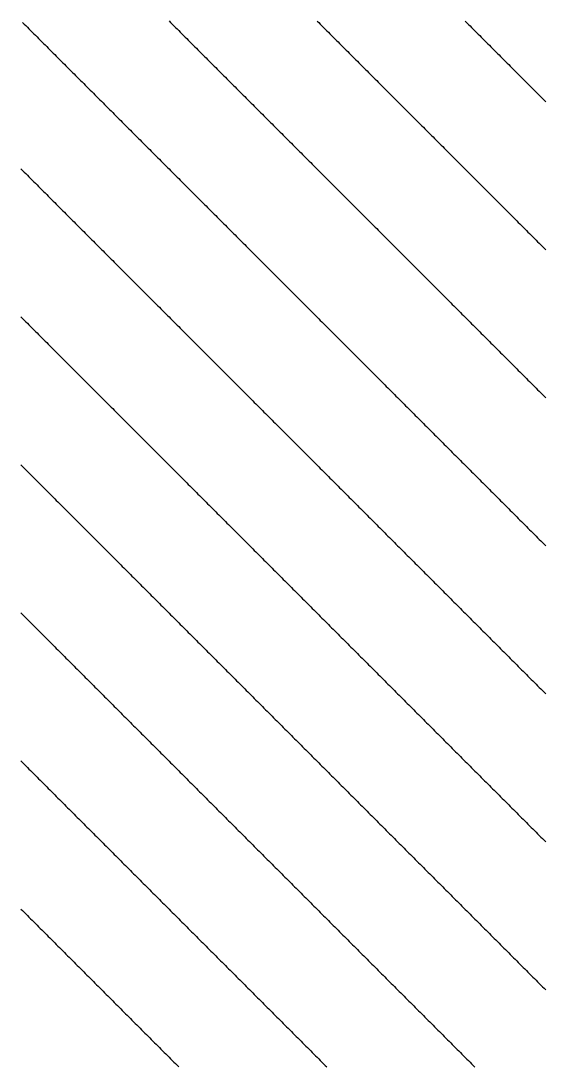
# Model space of a CAD drawing. Header units: millimetres. Extents: x 8 to 88, y 8 to 88.
# Drawn here: x 8 to 48, y 8 to 88 of the extents above; entities that cross this region are included whole.
import ezdxf

# ---------------------------------------------------------------- set-up
doc = ezdxf.new("R2010")
doc.units = ezdxf.units.MM
doc.layers.add('STUDY_GUIDES', color=7, linetype='Continuous')

msp = doc.modelspace()

# ---------------------------------------------------------------- linework, layer by layer
at = {"layer": 'STUDY_GUIDES'}
for points in [[(19.3231, 87.9906), (19.4462, 87.8676), (19.5692, 87.7445), (19.6923, 87.6214), (19.8154, 87.4983), (19.9385, 87.3752), (20.0615, 87.2522), (20.1846, 87.1291), (20.3077, 87.006), (20.4308, 86.8829), (20.5538, 86.7599), (20.6769, 86.6368), (20.8, 86.5137), (20.9231, 86.3906), (21.0462, 86.2676), (21.1692, 86.1445), (21.2923, 86.0214), (21.4154, 85.8983), (21.5385, 85.7752), (21.6615, 85.6522), (21.7846, 85.5291), (21.9077, 85.406), (22.0308, 85.2829), (22.1538, 85.1599), (22.2769, 85.0368), (22.4, 84.9137), (22.5231, 84.7906), (22.6462, 84.6676), (22.7692, 84.5445), (22.8923, 84.4214), (23.0154, 84.2983), (23.1385, 84.1752), (23.2615, 84.0522), (23.3846, 83.9291), (23.5077, 83.806), (23.6308, 83.6829), (23.7538, 83.5599), (23.8769, 83.4368), (24, 83.3137), (24.1231, 83.1906), (24.2462, 83.0676), (24.3692, 82.9445), (24.4923, 82.8214), (24.6154, 82.6983), (24.7385, 82.5752), (24.8615, 82.4522), (24.9846, 82.3291), (25.1077, 82.206), (25.2308, 82.0829), (25.3538, 81.9599), (25.4769, 81.8368), (25.6, 81.7137), (25.7231, 81.5906), (25.8462, 81.4676), (25.9692, 81.3445), (26.0923, 81.2214), (26.2154, 81.0983), (26.3385, 80.9752), (26.4615, 80.8522), (26.5846, 80.7291), (26.7077, 80.606), (26.8308, 80.4829), (26.9538, 80.3599), (27.0769, 80.2368), (27.2, 80.1137), (27.3231, 79.9906), (27.4462, 79.8676), (27.5692, 79.7445), (27.6923, 79.6214), (27.8154, 79.4983), (27.9385, 79.3752), (28.0615, 79.2522), (28.1846, 79.1291), (28.3077, 79.006), (28.4308, 78.8829), (28.5538, 78.7599), (28.6769, 78.6368), (28.8, 78.5137), (28.9231, 78.3906), (29.0462, 78.2676), (29.1692, 78.1445), (29.2923, 78.0214), (29.4154, 77.8983), (29.5385, 77.7752), (29.6615, 77.6522), (29.7846, 77.5291), (29.9077, 77.406), (30.0308, 77.2829), (30.1538, 77.1599), (30.2769, 77.0368), (30.4, 76.9137), (30.5231, 76.7906), (30.6462, 76.6676), (30.7692, 76.5445), (30.8923, 76.4214), (31.0154, 76.2983), (31.1385, 76.1752), (31.2615, 76.0522), (31.3846, 75.9291), (31.5077, 75.806), (31.6308, 75.6829), (31.7538, 75.5599), (31.8769, 75.4368), (32, 75.3137), (32.1231, 75.1906), (32.2462, 75.0676), (32.3692, 74.9445), (32.4923, 74.8214), (32.6154, 74.6983), (32.7385, 74.5752), (32.8615, 74.4522), (32.9846, 74.3291), (33.1077, 74.206), (33.2308, 74.0829), (33.3538, 73.9599), (33.4769, 73.8368), (33.6, 73.7137), (33.7231, 73.5906), (33.8462, 73.4676), (33.9692, 73.3445), (34.0923, 73.2214), (34.2154, 73.0983), (34.3385, 72.9752), (34.4615, 72.8522), (34.5846, 72.7291), (34.7077, 72.606), (34.8308, 72.4829), (34.9538, 72.3599), (35.0769, 72.2368), (35.2, 72.1137), (35.3231, 71.9906), (35.4462, 71.8676), (35.5692, 71.7445), (35.6923, 71.6214), (35.8154, 71.4983), (35.9385, 71.3752), (36.0615, 71.2522), (36.1846, 71.1291), (36.3077, 71.006), (36.4308, 70.8829), (36.5538, 70.7599), (36.6769, 70.6368), (36.8, 70.5137), (36.9231, 70.3906), (37.0462, 70.2676), (37.1692, 70.1445), (37.2923, 70.0214), (37.4154, 69.8983), (37.5385, 69.7752), (37.6615, 69.6522), (37.7846, 69.5291), (37.9077, 69.406), (38.0308, 69.2829), (38.1538, 69.1599), (38.2769, 69.0368), (38.4, 68.9137), (38.5231, 68.7906), (38.6462, 68.6676), (38.7692, 68.5445), (38.8923, 68.4214), (39.0154, 68.2983), (39.1385, 68.1752), (39.2615, 68.0522), (39.3846, 67.9291), (39.5077, 67.806), (39.6308, 67.6829), (39.7538, 67.5599), (39.8769, 67.4368), (40, 67.3137), (40.1231, 67.1906), (40.2462, 67.0676), (40.3692, 66.9445), (40.4923, 66.8214), (40.6154, 66.6983), (40.7385, 66.5752), (40.8615, 66.4522), (40.9846, 66.3291), (41.1077, 66.206), (41.2308, 66.0829), (41.3538, 65.9599), (41.4769, 65.8368), (41.6, 65.7137), (41.7231, 65.5906), (41.8462, 65.4676), (41.9692, 65.3445), (42.0923, 65.2214), (42.2154, 65.0983), (42.3385, 64.9752), (42.4615, 64.8522), (42.5846, 64.7291), (42.7077, 64.606), (42.8308, 64.4829), (42.9538, 64.3599), (43.0769, 64.2368), (43.2, 64.1137), (43.3231, 63.9906), (43.4462, 63.8676), (43.5692, 63.7445), (43.6923, 63.6214), (43.8154, 63.4983), (43.9385, 63.3752), (44.0615, 63.2522), (44.1846, 63.1291), (44.3077, 63.006), (44.4308, 62.8829), (44.5538, 62.7599), (44.6769, 62.6368), (44.8, 62.5137), (44.9231, 62.3906), (45.0462, 62.2676), (45.1692, 62.1445), (45.2923, 62.0214), (45.4154, 61.8983), (45.5385, 61.7752), (45.6615, 61.6522), (45.7846, 61.5291), (45.9077, 61.406), (46.0308, 61.2829), (46.1538, 61.1599), (46.2769, 61.0368), (46.4, 60.9137), (46.5231, 60.7906), (46.6462, 60.6676), (46.7692, 60.5445), (46.8923, 60.4214), (47.0154, 60.2983), (47.1385, 60.1752), (47.2615, 60.0522), (47.3846, 59.9291), (47.5077, 59.806), (47.6308, 59.6829), (47.7538, 59.5599), (47.8769, 59.4368), (48, 59.3137), (48.1231, 59.1906)], [(30.6462, 87.9813), (30.7692, 87.8582), (30.8923, 87.7351), (31.0154, 87.612), (31.1385, 87.489), (31.2615, 87.3659), (31.3846, 87.2428), (31.5077, 87.1197), (31.6308, 86.9966), (31.7538, 86.8736), (31.8769, 86.7505), (32, 86.6274), (32.1231, 86.5043), (32.2462, 86.3813), (32.3692, 86.2582), (32.4923, 86.1351), (32.6154, 86.012), (32.7385, 85.889), (32.8615, 85.7659), (32.9846, 85.6428), (33.1077, 85.5197), (33.2308, 85.3966), (33.3538, 85.2736), (33.4769, 85.1505), (33.6, 85.0274), (33.7231, 84.9043), (33.8462, 84.7813), (33.9692, 84.6582), (34.0923, 84.5351), (34.2154, 84.412), (34.3385, 84.289), (34.4615, 84.1659), (34.5846, 84.0428), (34.7077, 83.9197), (34.8308, 83.7966), (34.9538, 83.6736), (35.0769, 83.5505), (35.2, 83.4274), (35.3231, 83.3043), (35.4462, 83.1813), (35.5692, 83.0582), (35.6923, 82.9351), (35.8154, 82.812), (35.9385, 82.689), (36.0615, 82.5659), (36.1846, 82.4428), (36.3077, 82.3197), (36.4308, 82.1966), (36.5538, 82.0736), (36.6769, 81.9505), (36.8, 81.8274), (36.9231, 81.7043), (37.0462, 81.5813), (37.1692, 81.4582), (37.2923, 81.3351), (37.4154, 81.212), (37.5385, 81.089), (37.6615, 80.9659), (37.7846, 80.8428), (37.9077, 80.7197), (38.0308, 80.5966), (38.1538, 80.4736), (38.2769, 80.3505), (38.4, 80.2274), (38.5231, 80.1043), (38.6462, 79.9813), (38.7692, 79.8582), (38.8923, 79.7351), (39.0154, 79.612), (39.1385, 79.489), (39.2615, 79.3659), (39.3846, 79.2428), (39.5077, 79.1197), (39.6308, 78.9966), (39.7538, 78.8736), (39.8769, 78.7505), (40, 78.6274), (40.1231, 78.5043), (40.2462, 78.3813), (40.3692, 78.2582), (40.4923, 78.1351), (40.6154, 78.012), (40.7385, 77.889), (40.8615, 77.7659), (40.9846, 77.6428), (41.1077, 77.5197), (41.2308, 77.3966), (41.3538, 77.2736), (41.4769, 77.1505), (41.6, 77.0274), (41.7231, 76.9043), (41.8462, 76.7813), (41.9692, 76.6582), (42.0923, 76.5351), (42.2154, 76.412), (42.3385, 76.289), (42.4615, 76.1659), (42.5846, 76.0428), (42.7077, 75.9197), (42.8308, 75.7966), (42.9538, 75.6736), (43.0769, 75.5505), (43.2, 75.4274), (43.3231, 75.3043), (43.4462, 75.1813), (43.5692, 75.0582), (43.6923, 74.9351), (43.8154, 74.812), (43.9385, 74.689), (44.0615, 74.5659), (44.1846, 74.4428), (44.3077, 74.3197), (44.4308, 74.1966), (44.5538, 74.0736), (44.6769, 73.9505), (44.8, 73.8274), (44.9231, 73.7043), (45.0462, 73.5813), (45.1692, 73.4582), (45.2923, 73.3351), (45.4154, 73.212), (45.5385, 73.089), (45.6615, 72.9659), (45.7846, 72.8428), (45.9077, 72.7197), (46.0308, 72.5966), (46.1538, 72.4736), (46.2769, 72.3505), (46.4, 72.2274), (46.5231, 72.1043), (46.6462, 71.9813), (46.7692, 71.8582), (46.8923, 71.7351), (47.0154, 71.612), (47.1385, 71.489), (47.2615, 71.3659), (47.3846, 71.2428), (47.5077, 71.1197), (47.6308, 70.9966), (47.7538, 70.8736), (47.8769, 70.7505), (48, 70.6274), (48.1231, 70.5043)], [(41.9692, 87.9719), (42.0923, 87.8488), (42.2154, 87.7257), (42.3385, 87.6027), (42.4615, 87.4796), (42.5846, 87.3565), (42.7077, 87.2334), (42.8308, 87.1104), (42.9538, 86.9873), (43.0769, 86.8642), (43.2, 86.7411), (43.3231, 86.618), (43.4462, 86.495), (43.5692, 86.3719), (43.6923, 86.2488), (43.8154, 86.1257), (43.9385, 86.0027), (44.0615, 85.8796), (44.1846, 85.7565), (44.3077, 85.6334), (44.4308, 85.5104), (44.5538, 85.3873), (44.6769, 85.2642), (44.8, 85.1411), (44.9231, 85.018), (45.0462, 84.895), (45.1692, 84.7719), (45.2923, 84.6488), (45.4154, 84.5257), (45.5385, 84.4027), (45.6615, 84.2796), (45.7846, 84.1565), (45.9077, 84.0334), (46.0308, 83.9104), (46.1538, 83.7873), (46.2769, 83.6642), (46.4, 83.5411), (46.5231, 83.418), (46.6462, 83.295), (46.7692, 83.1719), (46.8923, 83.0488), (47.0154, 82.9257), (47.1385, 82.8027), (47.2615, 82.6796), (47.3846, 82.5565), (47.5077, 82.4334), (47.6308, 82.3104), (47.7538, 82.1873), (47.8769, 82.0642), (48, 81.9411), (48.1231, 81.818)], [(8.1231, 87.8769), (8.2462, 87.7538), (8.3692, 87.6308), (8.4923, 87.5077), (8.6154, 87.3846), (8.7385, 87.2615), (8.8615, 87.1385), (8.9846, 87.0154), (9.1077, 86.8923), (9.2308, 86.7692), (9.3538, 86.6462), (9.4769, 86.5231), (9.6, 86.4), (9.7231, 86.2769), (9.8462, 86.1538), (9.9692, 86.0308), (10.0923, 85.9077), (10.2154, 85.7846), (10.3385, 85.6615), (10.4615, 85.5385), (10.5846, 85.4154), (10.7077, 85.2923), (10.8308, 85.1692), (10.9538, 85.0462), (11.0769, 84.9231), (11.2, 84.8), (11.3231, 84.6769), (11.4462, 84.5538), (11.5692, 84.4308), (11.6923, 84.3077), (11.8154, 84.1846), (11.9385, 84.0615), (12.0615, 83.9385), (12.1846, 83.8154), (12.3077, 83.6923), (12.4308, 83.5692), (12.5538, 83.4462), (12.6769, 83.3231), (12.8, 83.2), (12.9231, 83.0769), (13.0462, 82.9538), (13.1692, 82.8308), (13.2923, 82.7077), (13.4154, 82.5846), (13.5385, 82.4615), (13.6615, 82.3385), (13.7846, 82.2154), (13.9077, 82.0923), (14.0308, 81.9692), (14.1538, 81.8462), (14.2769, 81.7231), (14.4, 81.6), (14.5231, 81.4769), (14.6462, 81.3538), (14.7692, 81.2308), (14.8923, 81.1077), (15.0154, 80.9846), (15.1385, 80.8615), (15.2615, 80.7385), (15.3846, 80.6154), (15.5077, 80.4923), (15.6308, 80.3692), (15.7538, 80.2462), (15.8769, 80.1231), (16, 80), (16.1231, 79.8769), (16.2462, 79.7538), (16.3692, 79.6308), (16.4923, 79.5077), (16.6154, 79.3846), (16.7385, 79.2615), (16.8615, 79.1385), (16.9846, 79.0154), (17.1077, 78.8923), (17.2308, 78.7692), (17.3538, 78.6462), (17.4769, 78.5231), (17.6, 78.4), (17.7231, 78.2769), (17.8462, 78.1538), (17.9692, 78.0308), (18.0923, 77.9077), (18.2154, 77.7846), (18.3385, 77.6615), (18.4615, 77.5385), (18.5846, 77.4154), (18.7077, 77.2923), (18.8308, 77.1692), (18.9538, 77.0462), (19.0769, 76.9231), (19.2, 76.8), (19.3231, 76.6769), (19.4462, 76.5538), (19.5692, 76.4308), (19.6923, 76.3077), (19.8154, 76.1846), (19.9385, 76.0615), (20.0615, 75.9385), (20.1846, 75.8154), (20.3077, 75.6923), (20.4308, 75.5692), (20.5538, 75.4462), (20.6769, 75.3231), (20.8, 75.2), (20.9231, 75.0769), (21.0462, 74.9538), (21.1692, 74.8308), (21.2923, 74.7077), (21.4154, 74.5846), (21.5385, 74.4615), (21.6615, 74.3385), (21.7846, 74.2154), (21.9077, 74.0923), (22.0308, 73.9692), (22.1538, 73.8462), (22.2769, 73.7231), (22.4, 73.6), (22.5231, 73.4769), (22.6462, 73.3538), (22.7692, 73.2308), (22.8923, 73.1077), (23.0154, 72.9846), (23.1385, 72.8615), (23.2615, 72.7385), (23.3846, 72.6154), (23.5077, 72.4923), (23.6308, 72.3692), (23.7538, 72.2462), (23.8769, 72.1231), (24, 72), (24.1231, 71.8769), (24.2462, 71.7538), (24.3692, 71.6308), (24.4923, 71.5077), (24.6154, 71.3846), (24.7385, 71.2615), (24.8615, 71.1385), (24.9846, 71.0154), (25.1077, 70.8923), (25.2308, 70.7692), (25.3538, 70.6462), (25.4769, 70.5231), (25.6, 70.4), (25.7231, 70.2769), (25.8462, 70.1538), (25.9692, 70.0308), (26.0923, 69.9077), (26.2154, 69.7846), (26.3385, 69.6615), (26.4615, 69.5385), (26.5846, 69.4154), (26.7077, 69.2923), (26.8308, 69.1692), (26.9538, 69.0462), (27.0769, 68.9231), (27.2, 68.8), (27.3231, 68.6769), (27.4462, 68.5538), (27.5692, 68.4308), (27.6923, 68.3077), (27.8154, 68.1846), (27.9385, 68.0615), (28.0615, 67.9385), (28.1846, 67.8154), (28.3077, 67.6923), (28.4308, 67.5692), (28.5538, 67.4462), (28.6769, 67.3231), (28.8, 67.2), (28.9231, 67.0769), (29.0462, 66.9538), (29.1692, 66.8308), (29.2923, 66.7077), (29.4154, 66.5846), (29.5385, 66.4615), (29.6615, 66.3385), (29.7846, 66.2154), (29.9077, 66.0923), (30.0308, 65.9692), (30.1538, 65.8462), (30.2769, 65.7231), (30.4, 65.6), (30.5231, 65.4769), (30.6462, 65.3538), (30.7692, 65.2308), (30.8923, 65.1077), (31.0154, 64.9846), (31.1385, 64.8615), (31.2615, 64.7385), (31.3846, 64.6154), (31.5077, 64.4923), (31.6308, 64.3692), (31.7538, 64.2462), (31.8769, 64.1231), (32, 64), (32.1231, 63.8769), (32.2462, 63.7538), (32.3692, 63.6308), (32.4923, 63.5077), (32.6154, 63.3846), (32.7385, 63.2615), (32.8615, 63.1385), (32.9846, 63.0154), (33.1077, 62.8923), (33.2308, 62.7692), (33.3538, 62.6462), (33.4769, 62.5231), (33.6, 62.4), (33.7231, 62.2769), (33.8462, 62.1538), (33.9692, 62.0308), (34.0923, 61.9077), (34.2154, 61.7846), (34.3385, 61.6615), (34.4615, 61.5385), (34.5846, 61.4154), (34.7077, 61.2923), (34.8308, 61.1692), (34.9538, 61.0462), (35.0769, 60.9231), (35.2, 60.8), (35.3231, 60.6769), (35.4462, 60.5538), (35.5692, 60.4308), (35.6923, 60.3077), (35.8154, 60.1846), (35.9385, 60.0615), (36.0615, 59.9385), (36.1846, 59.8154), (36.3077, 59.6923), (36.4308, 59.5692), (36.5538, 59.4462), (36.6769, 59.3231), (36.8, 59.2), (36.9231, 59.0769), (37.0462, 58.9538), (37.1692, 58.8308), (37.2923, 58.7077), (37.4154, 58.5846), (37.5385, 58.4615), (37.6615, 58.3385), (37.7846, 58.2154), (37.9077, 58.0923), (38.0308, 57.9692), (38.1538, 57.8462), (38.2769, 57.7231), (38.4, 57.6), (38.5231, 57.4769), (38.6462, 57.3538), (38.7692, 57.2308), (38.8923, 57.1077), (39.0154, 56.9846), (39.1385, 56.8615), (39.2615, 56.7385), (39.3846, 56.6154), (39.5077, 56.4923), (39.6308, 56.3692), (39.7538, 56.2462), (39.8769, 56.1231), (40, 56), (40.1231, 55.8769), (40.2462, 55.7538), (40.3692, 55.6308), (40.4923, 55.5077), (40.6154, 55.3846), (40.7385, 55.2615), (40.8615, 55.1385), (40.9846, 55.0154), (41.1077, 54.8923), (41.2308, 54.7692), (41.3538, 54.6462), (41.4769, 54.5231), (41.6, 54.4), (41.7231, 54.2769), (41.8462, 54.1538), (41.9692, 54.0308), (42.0923, 53.9077), (42.2154, 53.7846), (42.3385, 53.6615), (42.4615, 53.5385), (42.5846, 53.4154), (42.7077, 53.2923), (42.8308, 53.1692), (42.9538, 53.0462), (43.0769, 52.9231), (43.2, 52.8), (43.3231, 52.6769), (43.4462, 52.5538), (43.5692, 52.4308), (43.6923, 52.3077), (43.8154, 52.1846), (43.9385, 52.0615), (44.0615, 51.9385), (44.1846, 51.8154), (44.3077, 51.6923), (44.4308, 51.5692), (44.5538, 51.4462), (44.6769, 51.3231), (44.8, 51.2), (44.9231, 51.0769), (45.0462, 50.9538), (45.1692, 50.8308), (45.2923, 50.7077), (45.4154, 50.5846), (45.5385, 50.4615), (45.6615, 50.3385), (45.7846, 50.2154), (45.9077, 50.0923), (46.0308, 49.9692), (46.1538, 49.8462), (46.2769, 49.7231), (46.4, 49.6), (46.5231, 49.4769), (46.6462, 49.3538), (46.7692, 49.2308), (46.8923, 49.1077), (47.0154, 48.9846), (47.1385, 48.8615), (47.2615, 48.7385), (47.3846, 48.6154), (47.5077, 48.4923), (47.6308, 48.3692), (47.7538, 48.2462), (47.8769, 48.1231), (48, 48), (48.1231, 47.8769)], [(8, 76.6863), (8.1231, 76.5632), (8.2462, 76.4401), (8.3692, 76.3171), (8.4923, 76.194), (8.6154, 76.0709), (8.7385, 75.9478), (8.8615, 75.8248), (8.9846, 75.7017), (9.1077, 75.5786), (9.2308, 75.4555), (9.3538, 75.3324), (9.4769, 75.2094), (9.6, 75.0863), (9.7231, 74.9632), (9.8462, 74.8401), (9.9692, 74.7171), (10.0923, 74.594), (10.2154, 74.4709), (10.3385, 74.3478), (10.4615, 74.2248), (10.5846, 74.1017), (10.7077, 73.9786), (10.8308, 73.8555), (10.9538, 73.7324), (11.0769, 73.6094), (11.2, 73.4863), (11.3231, 73.3632), (11.4462, 73.2401), (11.5692, 73.1171), (11.6923, 72.994), (11.8154, 72.8709), (11.9385, 72.7478), (12.0615, 72.6248), (12.1846, 72.5017), (12.3077, 72.3786), (12.4308, 72.2555), (12.5538, 72.1324), (12.6769, 72.0094), (12.8, 71.8863), (12.9231, 71.7632), (13.0462, 71.6401), (13.1692, 71.5171), (13.2923, 71.394), (13.4154, 71.2709), (13.5385, 71.1478), (13.6615, 71.0248), (13.7846, 70.9017), (13.9077, 70.7786), (14.0308, 70.6555), (14.1538, 70.5324), (14.2769, 70.4094), (14.4, 70.2863), (14.5231, 70.1632), (14.6462, 70.0401), (14.7692, 69.9171), (14.8923, 69.794), (15.0154, 69.6709), (15.1385, 69.5478), (15.2615, 69.4248), (15.3846, 69.3017), (15.5077, 69.1786), (15.6308, 69.0555), (15.7538, 68.9324), (15.8769, 68.8094), (16, 68.6863), (16.1231, 68.5632), (16.2462, 68.4401), (16.3692, 68.3171), (16.4923, 68.194), (16.6154, 68.0709), (16.7385, 67.9478), (16.8615, 67.8248), (16.9846, 67.7017), (17.1077, 67.5786), (17.2308, 67.4555), (17.3538, 67.3324), (17.4769, 67.2094), (17.6, 67.0863), (17.7231, 66.9632), (17.8462, 66.8401), (17.9692, 66.7171), (18.0923, 66.594), (18.2154, 66.4709), (18.3385, 66.3478), (18.4615, 66.2248), (18.5846, 66.1017), (18.7077, 65.9786), (18.8308, 65.8555), (18.9538, 65.7324), (19.0769, 65.6094), (19.2, 65.4863), (19.3231, 65.3632), (19.4462, 65.2401), (19.5692, 65.1171), (19.6923, 64.994), (19.8154, 64.8709), (19.9385, 64.7478), (20.0615, 64.6248), (20.1846, 64.5017), (20.3077, 64.3786), (20.4308, 64.2555), (20.5538, 64.1324), (20.6769, 64.0094), (20.8, 63.8863), (20.9231, 63.7632), (21.0462, 63.6401), (21.1692, 63.5171), (21.2923, 63.394), (21.4154, 63.2709), (21.5385, 63.1478), (21.6615, 63.0248), (21.7846, 62.9017), (21.9077, 62.7786), (22.0308, 62.6555), (22.1538, 62.5324), (22.2769, 62.4094), (22.4, 62.2863), (22.5231, 62.1632), (22.6462, 62.0401), (22.7692, 61.9171), (22.8923, 61.794), (23.0154, 61.6709), (23.1385, 61.5478), (23.2615, 61.4248), (23.3846, 61.3017), (23.5077, 61.1786), (23.6308, 61.0555), (23.7538, 60.9324), (23.8769, 60.8094), (24, 60.6863), (24.1231, 60.5632), (24.2462, 60.4401), (24.3692, 60.3171), (24.4923, 60.194), (24.6154, 60.0709), (24.7385, 59.9478), (24.8615, 59.8248), (24.9846, 59.7017), (25.1077, 59.5786), (25.2308, 59.4555), (25.3538, 59.3324), (25.4769, 59.2094), (25.6, 59.0863), (25.7231, 58.9632), (25.8462, 58.8401), (25.9692, 58.7171), (26.0923, 58.594), (26.2154, 58.4709), (26.3385, 58.3478), (26.4615, 58.2248), (26.5846, 58.1017), (26.7077, 57.9786), (26.8308, 57.8555), (26.9538, 57.7324), (27.0769, 57.6094), (27.2, 57.4863), (27.3231, 57.3632), (27.4462, 57.2401), (27.5692, 57.1171), (27.6923, 56.994), (27.8154, 56.8709), (27.9385, 56.7478), (28.0615, 56.6248), (28.1846, 56.5017), (28.3077, 56.3786), (28.4308, 56.2555), (28.5538, 56.1324), (28.6769, 56.0094), (28.8, 55.8863), (28.9231, 55.7632), (29.0462, 55.6401), (29.1692, 55.5171), (29.2923, 55.394), (29.4154, 55.2709), (29.5385, 55.1478), (29.6615, 55.0248), (29.7846, 54.9017), (29.9077, 54.7786), (30.0308, 54.6555), (30.1538, 54.5324), (30.2769, 54.4094), (30.4, 54.2863), (30.5231, 54.1632), (30.6462, 54.0401), (30.7692, 53.9171), (30.8923, 53.794), (31.0154, 53.6709), (31.1385, 53.5478), (31.2615, 53.4248), (31.3846, 53.3017), (31.5077, 53.1786), (31.6308, 53.0555), (31.7538, 52.9324), (31.8769, 52.8094), (32, 52.6863), (32.1231, 52.5632), (32.2462, 52.4401), (32.3692, 52.3171), (32.4923, 52.194), (32.6154, 52.0709), (32.7385, 51.9478), (32.8615, 51.8248), (32.9846, 51.7017), (33.1077, 51.5786), (33.2308, 51.4555), (33.3538, 51.3324), (33.4769, 51.2094), (33.6, 51.0863), (33.7231, 50.9632), (33.8462, 50.8401), (33.9692, 50.7171), (34.0923, 50.594), (34.2154, 50.4709), (34.3385, 50.3478), (34.4615, 50.2248), (34.5846, 50.1017), (34.7077, 49.9786), (34.8308, 49.8555), (34.9538, 49.7324), (35.0769, 49.6094), (35.2, 49.4863), (35.3231, 49.3632), (35.4462, 49.2401), (35.5692, 49.1171), (35.6923, 48.994), (35.8154, 48.8709), (35.9385, 48.7478), (36.0615, 48.6248), (36.1846, 48.5017), (36.3077, 48.3786), (36.4308, 48.2555), (36.5538, 48.1324), (36.6769, 48.0094), (36.8, 47.8863), (36.9231, 47.7632), (37.0462, 47.6401), (37.1692, 47.5171), (37.2923, 47.394), (37.4154, 47.2709), (37.5385, 47.1478), (37.6615, 47.0248), (37.7846, 46.9017), (37.9077, 46.7786), (38.0308, 46.6555), (38.1538, 46.5324), (38.2769, 46.4094), (38.4, 46.2863), (38.5231, 46.1632), (38.6462, 46.0401), (38.7692, 45.9171), (38.8923, 45.794), (39.0154, 45.6709), (39.1385, 45.5478), (39.2615, 45.4248), (39.3846, 45.3017), (39.5077, 45.1786), (39.6308, 45.0555), (39.7538, 44.9324), (39.8769, 44.8094), (40, 44.6863), (40.1231, 44.5632), (40.2462, 44.4401), (40.3692, 44.3171), (40.4923, 44.194), (40.6154, 44.0709), (40.7385, 43.9478), (40.8615, 43.8248), (40.9846, 43.7017), (41.1077, 43.5786), (41.2308, 43.4555), (41.3538, 43.3324), (41.4769, 43.2094), (41.6, 43.0863), (41.7231, 42.9632), (41.8462, 42.8401), (41.9692, 42.7171), (42.0923, 42.594), (42.2154, 42.4709), (42.3385, 42.3478), (42.4615, 42.2248), (42.5846, 42.1017), (42.7077, 41.9786), (42.8308, 41.8555), (42.9538, 41.7324), (43.0769, 41.6094), (43.2, 41.4863), (43.3231, 41.3632), (43.4462, 41.2401), (43.5692, 41.1171), (43.6923, 40.994), (43.8154, 40.8709), (43.9385, 40.7478), (44.0615, 40.6248), (44.1846, 40.5017), (44.3077, 40.3786), (44.4308, 40.2555), (44.5538, 40.1324), (44.6769, 40.0094), (44.8, 39.8863), (44.9231, 39.7632), (45.0462, 39.6401), (45.1692, 39.5171), (45.2923, 39.394), (45.4154, 39.2709), (45.5385, 39.1478), (45.6615, 39.0248), (45.7846, 38.9017), (45.9077, 38.7786), (46.0308, 38.6555), (46.1538, 38.5324), (46.2769, 38.4094), (46.4, 38.2863), (46.5231, 38.1632), (46.6462, 38.0401), (46.7692, 37.9171), (46.8923, 37.794), (47.0154, 37.6709), (47.1385, 37.5478), (47.2615, 37.4248), (47.3846, 37.3017), (47.5077, 37.1786), (47.6308, 37.0555), (47.7538, 36.9324), (47.8769, 36.8094), (48, 36.6863), (48.1231, 36.5632)], [(8, 65.3726), (8.1231, 65.2495), (8.2462, 65.1264), (8.3692, 65.0034), (8.4923, 64.8803), (8.6154, 64.7572), (8.7385, 64.6341), (8.8615, 64.511), (8.9846, 64.388), (9.1077, 64.2649), (9.2308, 64.1418), (9.3538, 64.0187), (9.4769, 63.8957), (9.6, 63.7726), (9.7231, 63.6495), (9.8462, 63.5264), (9.9692, 63.4034), (10.0923, 63.2803), (10.2154, 63.1572), (10.3385, 63.0341), (10.4615, 62.911), (10.5846, 62.788), (10.7077, 62.6649), (10.8308, 62.5418), (10.9538, 62.4187), (11.0769, 62.2957), (11.2, 62.1726), (11.3231, 62.0495), (11.4462, 61.9264), (11.5692, 61.8034), (11.6923, 61.6803), (11.8154, 61.5572), (11.9385, 61.4341), (12.0615, 61.311), (12.1846, 61.188), (12.3077, 61.0649), (12.4308, 60.9418), (12.5538, 60.8187), (12.6769, 60.6957), (12.8, 60.5726), (12.9231, 60.4495), (13.0462, 60.3264), (13.1692, 60.2034), (13.2923, 60.0803), (13.4154, 59.9572), (13.5385, 59.8341), (13.6615, 59.711), (13.7846, 59.588), (13.9077, 59.4649), (14.0308, 59.3418), (14.1538, 59.2187), (14.2769, 59.0957), (14.4, 58.9726), (14.5231, 58.8495), (14.6462, 58.7264), (14.7692, 58.6034), (14.8923, 58.4803), (15.0154, 58.3572), (15.1385, 58.2341), (15.2615, 58.111), (15.3846, 57.988), (15.5077, 57.8649), (15.6308, 57.7418), (15.7538, 57.6187), (15.8769, 57.4957), (16, 57.3726), (16.1231, 57.2495), (16.2462, 57.1264), (16.3692, 57.0034), (16.4923, 56.8803), (16.6154, 56.7572), (16.7385, 56.6341), (16.8615, 56.511), (16.9846, 56.388), (17.1077, 56.2649), (17.2308, 56.1418), (17.3538, 56.0187), (17.4769, 55.8957), (17.6, 55.7726), (17.7231, 55.6495), (17.8462, 55.5264), (17.9692, 55.4034), (18.0923, 55.2803), (18.2154, 55.1572), (18.3385, 55.0341), (18.4615, 54.911), (18.5846, 54.788), (18.7077, 54.6649), (18.8308, 54.5418), (18.9538, 54.4187), (19.0769, 54.2957), (19.2, 54.1726), (19.3231, 54.0495), (19.4462, 53.9264), (19.5692, 53.8034), (19.6923, 53.6803), (19.8154, 53.5572), (19.9385, 53.4341), (20.0615, 53.311), (20.1846, 53.188), (20.3077, 53.0649), (20.4308, 52.9418), (20.5538, 52.8187), (20.6769, 52.6957), (20.8, 52.5726), (20.9231, 52.4495), (21.0462, 52.3264), (21.1692, 52.2034), (21.2923, 52.0803), (21.4154, 51.9572), (21.5385, 51.8341), (21.6615, 51.711), (21.7846, 51.588), (21.9077, 51.4649), (22.0308, 51.3418), (22.1538, 51.2187), (22.2769, 51.0957), (22.4, 50.9726), (22.5231, 50.8495), (22.6462, 50.7264), (22.7692, 50.6034), (22.8923, 50.4803), (23.0154, 50.3572), (23.1385, 50.2341), (23.2615, 50.111), (23.3846, 49.988), (23.5077, 49.8649), (23.6308, 49.7418), (23.7538, 49.6187), (23.8769, 49.4957), (24, 49.3726), (24.1231, 49.2495), (24.2462, 49.1264), (24.3692, 49.0034), (24.4923, 48.8803), (24.6154, 48.7572), (24.7385, 48.6341), (24.8615, 48.511), (24.9846, 48.388), (25.1077, 48.2649), (25.2308, 48.1418), (25.3538, 48.0187), (25.4769, 47.8957), (25.6, 47.7726), (25.7231, 47.6495), (25.8462, 47.5264), (25.9692, 47.4034), (26.0923, 47.2803), (26.2154, 47.1572), (26.3385, 47.0341), (26.4615, 46.911), (26.5846, 46.788), (26.7077, 46.6649), (26.8308, 46.5418), (26.9538, 46.4187), (27.0769, 46.2957), (27.2, 46.1726), (27.3231, 46.0495), (27.4462, 45.9264), (27.5692, 45.8034), (27.6923, 45.6803), (27.8154, 45.5572), (27.9385, 45.4341), (28.0615, 45.311), (28.1846, 45.188), (28.3077, 45.0649), (28.4308, 44.9418), (28.5538, 44.8187), (28.6769, 44.6957), (28.8, 44.5726), (28.9231, 44.4495), (29.0462, 44.3264), (29.1692, 44.2034), (29.2923, 44.0803), (29.4154, 43.9572), (29.5385, 43.8341), (29.6615, 43.711), (29.7846, 43.588), (29.9077, 43.4649), (30.0308, 43.3418), (30.1538, 43.2187), (30.2769, 43.0957), (30.4, 42.9726), (30.5231, 42.8495), (30.6462, 42.7264), (30.7692, 42.6034), (30.8923, 42.4803), (31.0154, 42.3572), (31.1385, 42.2341), (31.2615, 42.111), (31.3846, 41.988), (31.5077, 41.8649), (31.6308, 41.7418), (31.7538, 41.6187), (31.8769, 41.4957), (32, 41.3726), (32.1231, 41.2495), (32.2462, 41.1264), (32.3692, 41.0034), (32.4923, 40.8803), (32.6154, 40.7572), (32.7385, 40.6341), (32.8615, 40.511), (32.9846, 40.388), (33.1077, 40.2649), (33.2308, 40.1418), (33.3538, 40.0187), (33.4769, 39.8957), (33.6, 39.7726), (33.7231, 39.6495), (33.8462, 39.5264), (33.9692, 39.4034), (34.0923, 39.2803), (34.2154, 39.1572), (34.3385, 39.0341), (34.4615, 38.911), (34.5846, 38.788), (34.7077, 38.6649), (34.8308, 38.5418), (34.9538, 38.4187), (35.0769, 38.2957), (35.2, 38.1726), (35.3231, 38.0495), (35.4462, 37.9264), (35.5692, 37.8034), (35.6923, 37.6803), (35.8154, 37.5572), (35.9385, 37.4341), (36.0615, 37.311), (36.1846, 37.188), (36.3077, 37.0649), (36.4308, 36.9418), (36.5538, 36.8187), (36.6769, 36.6957), (36.8, 36.5726), (36.9231, 36.4495), (37.0462, 36.3264), (37.1692, 36.2034), (37.2923, 36.0803), (37.4154, 35.9572), (37.5385, 35.8341), (37.6615, 35.711), (37.7846, 35.588), (37.9077, 35.4649), (38.0308, 35.3418), (38.1538, 35.2187), (38.2769, 35.0957), (38.4, 34.9726), (38.5231, 34.8495), (38.6462, 34.7264), (38.7692, 34.6034), (38.8923, 34.4803), (39.0154, 34.3572), (39.1385, 34.2341), (39.2615, 34.111), (39.3846, 33.988), (39.5077, 33.8649), (39.6308, 33.7418), (39.7538, 33.6187), (39.8769, 33.4957), (40, 33.3726), (40.1231, 33.2495), (40.2462, 33.1264), (40.3692, 33.0034), (40.4923, 32.8803), (40.6154, 32.7572), (40.7385, 32.6341), (40.8615, 32.511), (40.9846, 32.388), (41.1077, 32.2649), (41.2308, 32.1418), (41.3538, 32.0187), (41.4769, 31.8957), (41.6, 31.7726), (41.7231, 31.6495), (41.8462, 31.5264), (41.9692, 31.4034), (42.0923, 31.2803), (42.2154, 31.1572), (42.3385, 31.0341), (42.4615, 30.911), (42.5846, 30.788), (42.7077, 30.6649), (42.8308, 30.5418), (42.9538, 30.4187), (43.0769, 30.2957), (43.2, 30.1726), (43.3231, 30.0495), (43.4462, 29.9264), (43.5692, 29.8034), (43.6923, 29.6803), (43.8154, 29.5572), (43.9385, 29.4341), (44.0615, 29.311), (44.1846, 29.188), (44.3077, 29.0649), (44.4308, 28.9418), (44.5538, 28.8187), (44.6769, 28.6957), (44.8, 28.5726), (44.9231, 28.4495), (45.0462, 28.3264), (45.1692, 28.2034), (45.2923, 28.0803), (45.4154, 27.9572), (45.5385, 27.8341), (45.6615, 27.711), (45.7846, 27.588), (45.9077, 27.4649), (46.0308, 27.3418), (46.1538, 27.2187), (46.2769, 27.0957), (46.4, 26.9726), (46.5231, 26.8495), (46.6462, 26.7264), (46.7692, 26.6034), (46.8923, 26.4803), (47.0154, 26.3572), (47.1385, 26.2341), (47.2615, 26.111), (47.3846, 25.988), (47.5077, 25.8649), (47.6308, 25.7418), (47.7538, 25.6187), (47.8769, 25.4957), (48, 25.3726), (48.1231, 25.2495)], [(8, 54.0589), (8.1231, 53.9358), (8.2462, 53.8127), (8.3692, 53.6896), (8.4923, 53.5666), (8.6154, 53.4435), (8.7385, 53.3204), (8.8615, 53.1973), (8.9846, 53.0743), (9.1077, 52.9512), (9.2308, 52.8281), (9.3538, 52.705), (9.4769, 52.582), (9.6, 52.4589), (9.7231, 52.3358), (9.8462, 52.2127), (9.9692, 52.0896), (10.0923, 51.9666), (10.2154, 51.8435), (10.3385, 51.7204), (10.4615, 51.5973), (10.5846, 51.4743), (10.7077, 51.3512), (10.8308, 51.2281), (10.9538, 51.105), (11.0769, 50.982), (11.2, 50.8589), (11.3231, 50.7358), (11.4462, 50.6127), (11.5692, 50.4896), (11.6923, 50.3666), (11.8154, 50.2435), (11.9385, 50.1204), (12.0615, 49.9973), (12.1846, 49.8743), (12.3077, 49.7512), (12.4308, 49.6281), (12.5538, 49.505), (12.6769, 49.382), (12.8, 49.2589), (12.9231, 49.1358), (13.0462, 49.0127), (13.1692, 48.8896), (13.2923, 48.7666), (13.4154, 48.6435), (13.5385, 48.5204), (13.6615, 48.3973), (13.7846, 48.2743), (13.9077, 48.1512), (14.0308, 48.0281), (14.1538, 47.905), (14.2769, 47.782), (14.4, 47.6589), (14.5231, 47.5358), (14.6462, 47.4127), (14.7692, 47.2896), (14.8923, 47.1666), (15.0154, 47.0435), (15.1385, 46.9204), (15.2615, 46.7973), (15.3846, 46.6743), (15.5077, 46.5512), (15.6308, 46.4281), (15.7538, 46.305), (15.8769, 46.182), (16, 46.0589), (16.1231, 45.9358), (16.2462, 45.8127), (16.3692, 45.6896), (16.4923, 45.5666), (16.6154, 45.4435), (16.7385, 45.3204), (16.8615, 45.1973), (16.9846, 45.0743), (17.1077, 44.9512), (17.2308, 44.8281), (17.3538, 44.705), (17.4769, 44.582), (17.6, 44.4589), (17.7231, 44.3358), (17.8462, 44.2127), (17.9692, 44.0896), (18.0923, 43.9666), (18.2154, 43.8435), (18.3385, 43.7204), (18.4615, 43.5973), (18.5846, 43.4743), (18.7077, 43.3512), (18.8308, 43.2281), (18.9538, 43.105), (19.0769, 42.982), (19.2, 42.8589), (19.3231, 42.7358), (19.4462, 42.6127), (19.5692, 42.4896), (19.6923, 42.3666), (19.8154, 42.2435), (19.9385, 42.1204), (20.0615, 41.9973), (20.1846, 41.8743), (20.3077, 41.7512), (20.4308, 41.6281), (20.5538, 41.505), (20.6769, 41.382), (20.8, 41.2589), (20.9231, 41.1358), (21.0462, 41.0127), (21.1692, 40.8896), (21.2923, 40.7666), (21.4154, 40.6435), (21.5385, 40.5204), (21.6615, 40.3973), (21.7846, 40.2743), (21.9077, 40.1512), (22.0308, 40.0281), (22.1538, 39.905), (22.2769, 39.782), (22.4, 39.6589), (22.5231, 39.5358), (22.6462, 39.4127), (22.7692, 39.2896), (22.8923, 39.1666), (23.0154, 39.0435), (23.1385, 38.9204), (23.2615, 38.7973), (23.3846, 38.6743), (23.5077, 38.5512), (23.6308, 38.4281), (23.7538, 38.305), (23.8769, 38.182), (24, 38.0589), (24.1231, 37.9358), (24.2462, 37.8127), (24.3692, 37.6896), (24.4923, 37.5666), (24.6154, 37.4435), (24.7385, 37.3204), (24.8615, 37.1973), (24.9846, 37.0743), (25.1077, 36.9512), (25.2308, 36.8281), (25.3538, 36.705), (25.4769, 36.582), (25.6, 36.4589), (25.7231, 36.3358), (25.8462, 36.2127), (25.9692, 36.0896), (26.0923, 35.9666), (26.2154, 35.8435), (26.3385, 35.7204), (26.4615, 35.5973), (26.5846, 35.4743), (26.7077, 35.3512), (26.8308, 35.2281), (26.9538, 35.105), (27.0769, 34.982), (27.2, 34.8589), (27.3231, 34.7358), (27.4462, 34.6127), (27.5692, 34.4896), (27.6923, 34.3666), (27.8154, 34.2435), (27.9385, 34.1204), (28.0615, 33.9973), (28.1846, 33.8743), (28.3077, 33.7512), (28.4308, 33.6281), (28.5538, 33.505), (28.6769, 33.382), (28.8, 33.2589), (28.9231, 33.1358), (29.0462, 33.0127), (29.1692, 32.8896), (29.2923, 32.7666), (29.4154, 32.6435), (29.5385, 32.5204), (29.6615, 32.3973), (29.7846, 32.2743), (29.9077, 32.1512), (30.0308, 32.0281), (30.1538, 31.905), (30.2769, 31.782), (30.4, 31.6589), (30.5231, 31.5358), (30.6462, 31.4127), (30.7692, 31.2896), (30.8923, 31.1666), (31.0154, 31.0435), (31.1385, 30.9204), (31.2615, 30.7973), (31.3846, 30.6743), (31.5077, 30.5512), (31.6308, 30.4281), (31.7538, 30.305), (31.8769, 30.182), (32, 30.0589), (32.1231, 29.9358), (32.2462, 29.8127), (32.3692, 29.6896), (32.4923, 29.5666), (32.6154, 29.4435), (32.7385, 29.3204), (32.8615, 29.1973), (32.9846, 29.0743), (33.1077, 28.9512), (33.2308, 28.8281), (33.3538, 28.705), (33.4769, 28.582), (33.6, 28.4589), (33.7231, 28.3358), (33.8462, 28.2127), (33.9692, 28.0896), (34.0923, 27.9666), (34.2154, 27.8435), (34.3385, 27.7204), (34.4615, 27.5973), (34.5846, 27.4743), (34.7077, 27.3512), (34.8308, 27.2281), (34.9538, 27.105), (35.0769, 26.982), (35.2, 26.8589), (35.3231, 26.7358), (35.4462, 26.6127), (35.5692, 26.4896), (35.6923, 26.3666), (35.8154, 26.2435), (35.9385, 26.1204), (36.0615, 25.9973), (36.1846, 25.8743), (36.3077, 25.7512), (36.4308, 25.6281), (36.5538, 25.505), (36.6769, 25.382), (36.8, 25.2589), (36.9231, 25.1358), (37.0462, 25.0127), (37.1692, 24.8896), (37.2923, 24.7666), (37.4154, 24.6435), (37.5385, 24.5204), (37.6615, 24.3973), (37.7846, 24.2743), (37.9077, 24.1512), (38.0308, 24.0281), (38.1538, 23.905), (38.2769, 23.782), (38.4, 23.6589), (38.5231, 23.5358), (38.6462, 23.4127), (38.7692, 23.2896), (38.8923, 23.1666), (39.0154, 23.0435), (39.1385, 22.9204), (39.2615, 22.7973), (39.3846, 22.6743), (39.5077, 22.5512), (39.6308, 22.4281), (39.7538, 22.305), (39.8769, 22.182), (40, 22.0589), (40.1231, 21.9358), (40.2462, 21.8127), (40.3692, 21.6896), (40.4923, 21.5666), (40.6154, 21.4435), (40.7385, 21.3204), (40.8615, 21.1973), (40.9846, 21.0743), (41.1077, 20.9512), (41.2308, 20.8281), (41.3538, 20.705), (41.4769, 20.582), (41.6, 20.4589), (41.7231, 20.3358), (41.8462, 20.2127), (41.9692, 20.0896), (42.0923, 19.9666), (42.2154, 19.8435), (42.3385, 19.7204), (42.4615, 19.5973), (42.5846, 19.4743), (42.7077, 19.3512), (42.8308, 19.2281), (42.9538, 19.105), (43.0769, 18.982), (43.2, 18.8589), (43.3231, 18.7358), (43.4462, 18.6127), (43.5692, 18.4896), (43.6923, 18.3666), (43.8154, 18.2435), (43.9385, 18.1204), (44.0615, 17.9973), (44.1846, 17.8743), (44.3077, 17.7512), (44.4308, 17.6281), (44.5538, 17.505), (44.6769, 17.382), (44.8, 17.2589), (44.9231, 17.1358), (45.0462, 17.0127), (45.1692, 16.8896), (45.2923, 16.7666), (45.4154, 16.6435), (45.5385, 16.5204), (45.6615, 16.3973), (45.7846, 16.2743), (45.9077, 16.1512), (46.0308, 16.0281), (46.1538, 15.905), (46.2769, 15.782), (46.4, 15.6589), (46.5231, 15.5358), (46.6462, 15.4127), (46.7692, 15.2896), (46.8923, 15.1666), (47.0154, 15.0435), (47.1385, 14.9204), (47.2615, 14.7973), (47.3846, 14.6743), (47.5077, 14.5512), (47.6308, 14.4281), (47.7538, 14.305), (47.8769, 14.182), (48, 14.0589), (48.1231, 13.9358)], [(8, 42.7452), (8.1231, 42.6221), (8.2462, 42.499), (8.3692, 42.3759), (8.4923, 42.2529), (8.6154, 42.1298), (8.7385, 42.0067), (8.8615, 41.8836), (8.9846, 41.7606), (9.1077, 41.6375), (9.2308, 41.5144), (9.3538, 41.3913), (9.4769, 41.2682), (9.6, 41.1452), (9.7231, 41.0221), (9.8462, 40.899), (9.9692, 40.7759), (10.0923, 40.6529), (10.2154, 40.5298), (10.3385, 40.4067), (10.4615, 40.2836), (10.5846, 40.1606), (10.7077, 40.0375), (10.8308, 39.9144), (10.9538, 39.7913), (11.0769, 39.6682), (11.2, 39.5452), (11.3231, 39.4221), (11.4462, 39.299), (11.5692, 39.1759), (11.6923, 39.0529), (11.8154, 38.9298), (11.9385, 38.8067), (12.0615, 38.6836), (12.1846, 38.5606), (12.3077, 38.4375), (12.4308, 38.3144), (12.5538, 38.1913), (12.6769, 38.0682), (12.8, 37.9452), (12.9231, 37.8221), (13.0462, 37.699), (13.1692, 37.5759), (13.2923, 37.4529), (13.4154, 37.3298), (13.5385, 37.2067), (13.6615, 37.0836), (13.7846, 36.9606), (13.9077, 36.8375), (14.0308, 36.7144), (14.1538, 36.5913), (14.2769, 36.4682), (14.4, 36.3452), (14.5231, 36.2221), (14.6462, 36.099), (14.7692, 35.9759), (14.8923, 35.8529), (15.0154, 35.7298), (15.1385, 35.6067), (15.2615, 35.4836), (15.3846, 35.3606), (15.5077, 35.2375), (15.6308, 35.1144), (15.7538, 34.9913), (15.8769, 34.8682), (16, 34.7452), (16.1231, 34.6221), (16.2462, 34.499), (16.3692, 34.3759), (16.4923, 34.2529), (16.6154, 34.1298), (16.7385, 34.0067), (16.8615, 33.8836), (16.9846, 33.7606), (17.1077, 33.6375), (17.2308, 33.5144), (17.3538, 33.3913), (17.4769, 33.2682), (17.6, 33.1452), (17.7231, 33.0221), (17.8462, 32.899), (17.9692, 32.7759), (18.0923, 32.6529), (18.2154, 32.5298), (18.3385, 32.4067), (18.4615, 32.2836), (18.5846, 32.1606), (18.7077, 32.0375), (18.8308, 31.9144), (18.9538, 31.7913), (19.0769, 31.6682), (19.2, 31.5452), (19.3231, 31.4221), (19.4462, 31.299), (19.5692, 31.1759), (19.6923, 31.0529), (19.8154, 30.9298), (19.9385, 30.8067), (20.0615, 30.6836), (20.1846, 30.5606), (20.3077, 30.4375), (20.4308, 30.3144), (20.5538, 30.1913), (20.6769, 30.0682), (20.8, 29.9452), (20.9231, 29.8221), (21.0462, 29.699), (21.1692, 29.5759), (21.2923, 29.4529), (21.4154, 29.3298), (21.5385, 29.2067), (21.6615, 29.0836), (21.7846, 28.9606), (21.9077, 28.8375), (22.0308, 28.7144), (22.1538, 28.5913), (22.2769, 28.4682), (22.4, 28.3452), (22.5231, 28.2221), (22.6462, 28.099), (22.7692, 27.9759), (22.8923, 27.8529), (23.0154, 27.7298), (23.1385, 27.6067), (23.2615, 27.4836), (23.3846, 27.3606), (23.5077, 27.2375), (23.6308, 27.1144), (23.7538, 26.9913), (23.8769, 26.8682), (24, 26.7452), (24.1231, 26.6221), (24.2462, 26.499), (24.3692, 26.3759), (24.4923, 26.2529), (24.6154, 26.1298), (24.7385, 26.0067), (24.8615, 25.8836), (24.9846, 25.7606), (25.1077, 25.6375), (25.2308, 25.5144), (25.3538, 25.3913), (25.4769, 25.2682), (25.6, 25.1452), (25.7231, 25.0221), (25.8462, 24.899), (25.9692, 24.7759), (26.0923, 24.6529), (26.2154, 24.5298), (26.3385, 24.4067), (26.4615, 24.2836), (26.5846, 24.1606), (26.7077, 24.0375), (26.8308, 23.9144), (26.9538, 23.7913), (27.0769, 23.6682), (27.2, 23.5452), (27.3231, 23.4221), (27.4462, 23.299), (27.5692, 23.1759), (27.6923, 23.0529), (27.8154, 22.9298), (27.9385, 22.8067), (28.0615, 22.6836), (28.1846, 22.5606), (28.3077, 22.4375), (28.4308, 22.3144), (28.5538, 22.1913), (28.6769, 22.0682), (28.8, 21.9452), (28.9231, 21.8221), (29.0462, 21.699), (29.1692, 21.5759), (29.2923, 21.4529), (29.4154, 21.3298), (29.5385, 21.2067), (29.6615, 21.0836), (29.7846, 20.9606), (29.9077, 20.8375), (30.0308, 20.7144), (30.1538, 20.5913), (30.2769, 20.4682), (30.4, 20.3452), (30.5231, 20.2221), (30.6462, 20.099), (30.7692, 19.9759), (30.8923, 19.8529), (31.0154, 19.7298), (31.1385, 19.6067), (31.2615, 19.4836), (31.3846, 19.3606), (31.5077, 19.2375), (31.6308, 19.1144), (31.7538, 18.9913), (31.8769, 18.8682), (32, 18.7452), (32.1231, 18.6221), (32.2462, 18.499), (32.3692, 18.3759), (32.4923, 18.2529), (32.6154, 18.1298), (32.7385, 18.0067), (32.8615, 17.8836), (32.9846, 17.7606), (33.1077, 17.6375), (33.2308, 17.5144), (33.3538, 17.3913), (33.4769, 17.2682), (33.6, 17.1452), (33.7231, 17.0221), (33.8462, 16.899), (33.9692, 16.7759), (34.0923, 16.6529), (34.2154, 16.5298), (34.3385, 16.4067), (34.4615, 16.2836), (34.5846, 16.1606), (34.7077, 16.0375), (34.8308, 15.9144), (34.9538, 15.7913), (35.0769, 15.6682), (35.2, 15.5452), (35.3231, 15.4221), (35.4462, 15.299), (35.5692, 15.1759), (35.6923, 15.0529), (35.8154, 14.9298), (35.9385, 14.8067), (36.0615, 14.6836), (36.1846, 14.5606), (36.3077, 14.4375), (36.4308, 14.3144), (36.5538, 14.1913), (36.6769, 14.0682), (36.8, 13.9452), (36.9231, 13.8221), (37.0462, 13.699), (37.1692, 13.5759), (37.2923, 13.4529), (37.4154, 13.3298), (37.5385, 13.2067), (37.6615, 13.0836), (37.7846, 12.9606), (37.9077, 12.8375), (38.0308, 12.7144), (38.1538, 12.5913), (38.2769, 12.4682), (38.4, 12.3452), (38.5231, 12.2221), (38.6462, 12.099), (38.7692, 11.9759), (38.8923, 11.8529), (39.0154, 11.7298), (39.1385, 11.6067), (39.2615, 11.4836), (39.3846, 11.3606), (39.5077, 11.2375), (39.6308, 11.1144), (39.7538, 10.9913), (39.8769, 10.8682), (40, 10.7452), (40.1231, 10.6221), (40.2462, 10.499), (40.3692, 10.3759), (40.4923, 10.2529), (40.6154, 10.1298), (40.7385, 10.0067), (40.8615, 9.8836), (40.9846, 9.7606), (41.1077, 9.6375), (41.2308, 9.5144), (41.3538, 9.3913), (41.4769, 9.2682), (41.6, 9.1452), (41.7231, 9.0221), (41.8462, 8.899), (41.9692, 8.7759), (42.0923, 8.6529), (42.2154, 8.5298), (42.3385, 8.4067), (42.4615, 8.2836), (42.5846, 8.1606), (42.7077, 8.0375)], [(8, 31.4315), (8.1231, 31.3084), (8.2462, 31.1853), (8.3692, 31.0622), (8.4923, 30.9391), (8.6154, 30.8161), (8.7385, 30.693), (8.8615, 30.5699), (8.9846, 30.4468), (9.1077, 30.3238), (9.2308, 30.2007), (9.3538, 30.0776), (9.4769, 29.9545), (9.6, 29.8315), (9.7231, 29.7084), (9.8462, 29.5853), (9.9692, 29.4622), (10.0923, 29.3391), (10.2154, 29.2161), (10.3385, 29.093), (10.4615, 28.9699), (10.5846, 28.8468), (10.7077, 28.7238), (10.8308, 28.6007), (10.9538, 28.4776), (11.0769, 28.3545), (11.2, 28.2315), (11.3231, 28.1084), (11.4462, 27.9853), (11.5692, 27.8622), (11.6923, 27.7391), (11.8154, 27.6161), (11.9385, 27.493), (12.0615, 27.3699), (12.1846, 27.2468), (12.3077, 27.1238), (12.4308, 27.0007), (12.5538, 26.8776), (12.6769, 26.7545), (12.8, 26.6315), (12.9231, 26.5084), (13.0462, 26.3853), (13.1692, 26.2622), (13.2923, 26.1391), (13.4154, 26.0161), (13.5385, 25.893), (13.6615, 25.7699), (13.7846, 25.6468), (13.9077, 25.5238), (14.0308, 25.4007), (14.1538, 25.2776), (14.2769, 25.1545), (14.4, 25.0315), (14.5231, 24.9084), (14.6462, 24.7853), (14.7692, 24.6622), (14.8923, 24.5391), (15.0154, 24.4161), (15.1385, 24.293), (15.2615, 24.1699), (15.3846, 24.0468), (15.5077, 23.9238), (15.6308, 23.8007), (15.7538, 23.6776), (15.8769, 23.5545), (16, 23.4315), (16.1231, 23.3084), (16.2462, 23.1853), (16.3692, 23.0622), (16.4923, 22.9391), (16.6154, 22.8161), (16.7385, 22.693), (16.8615, 22.5699), (16.9846, 22.4468), (17.1077, 22.3238), (17.2308, 22.2007), (17.3538, 22.0776), (17.4769, 21.9545), (17.6, 21.8315), (17.7231, 21.7084), (17.8462, 21.5853), (17.9692, 21.4622), (18.0923, 21.3391), (18.2154, 21.2161), (18.3385, 21.093), (18.4615, 20.9699), (18.5846, 20.8468), (18.7077, 20.7238), (18.8308, 20.6007), (18.9538, 20.4776), (19.0769, 20.3545), (19.2, 20.2315), (19.3231, 20.1084), (19.4462, 19.9853), (19.5692, 19.8622), (19.6923, 19.7391), (19.8154, 19.6161), (19.9385, 19.493), (20.0615, 19.3699), (20.1846, 19.2468), (20.3077, 19.1238), (20.4308, 19.0007), (20.5538, 18.8776), (20.6769, 18.7545), (20.8, 18.6315), (20.9231, 18.5084), (21.0462, 18.3853), (21.1692, 18.2622), (21.2923, 18.1391), (21.4154, 18.0161), (21.5385, 17.893), (21.6615, 17.7699), (21.7846, 17.6468), (21.9077, 17.5238), (22.0308, 17.4007), (22.1538, 17.2776), (22.2769, 17.1545), (22.4, 17.0315), (22.5231, 16.9084), (22.6462, 16.7853), (22.7692, 16.6622), (22.8923, 16.5391), (23.0154, 16.4161), (23.1385, 16.293), (23.2615, 16.1699), (23.3846, 16.0468), (23.5077, 15.9238), (23.6308, 15.8007), (23.7538, 15.6776), (23.8769, 15.5545), (24, 15.4315), (24.1231, 15.3084), (24.2462, 15.1853), (24.3692, 15.0622), (24.4923, 14.9391), (24.6154, 14.8161), (24.7385, 14.693), (24.8615, 14.5699), (24.9846, 14.4468), (25.1077, 14.3238), (25.2308, 14.2007), (25.3538, 14.0776), (25.4769, 13.9545), (25.6, 13.8315), (25.7231, 13.7084), (25.8462, 13.5853), (25.9692, 13.4622), (26.0923, 13.3391), (26.2154, 13.2161), (26.3385, 13.093), (26.4615, 12.9699), (26.5846, 12.8468), (26.7077, 12.7238), (26.8308, 12.6007), (26.9538, 12.4776), (27.0769, 12.3545), (27.2, 12.2315), (27.3231, 12.1084), (27.4462, 11.9853), (27.5692, 11.8622), (27.6923, 11.7391), (27.8154, 11.6161), (27.9385, 11.493), (28.0615, 11.3699), (28.1846, 11.2468), (28.3077, 11.1238), (28.4308, 11.0007), (28.5538, 10.8776), (28.6769, 10.7545), (28.8, 10.6315), (28.9231, 10.5084), (29.0462, 10.3853), (29.1692, 10.2622), (29.2923, 10.1391), (29.4154, 10.0161), (29.5385, 9.893), (29.6615, 9.7699), (29.7846, 9.6468), (29.9077, 9.5238), (30.0308, 9.4007), (30.1538, 9.2776), (30.2769, 9.1545), (30.4, 9.0315), (30.5231, 8.9084), (30.6462, 8.7853), (30.7692, 8.6622), (30.8923, 8.5391), (31.0154, 8.4161), (31.1385, 8.293), (31.2615, 8.1699), (31.3846, 8.0468)], [(8, 20.1177), (8.1231, 19.9947), (8.2462, 19.8716), (8.3692, 19.7485), (8.4923, 19.6254), (8.6154, 19.5024), (8.7385, 19.3793), (8.8615, 19.2562), (8.9846, 19.1331), (9.1077, 19.0101), (9.2308, 18.887), (9.3538, 18.7639), (9.4769, 18.6408), (9.6, 18.5177), (9.7231, 18.3947), (9.8462, 18.2716), (9.9692, 18.1485), (10.0923, 18.0254), (10.2154, 17.9024), (10.3385, 17.7793), (10.4615, 17.6562), (10.5846, 17.5331), (10.7077, 17.4101), (10.8308, 17.287), (10.9538, 17.1639), (11.0769, 17.0408), (11.2, 16.9177), (11.3231, 16.7947), (11.4462, 16.6716), (11.5692, 16.5485), (11.6923, 16.4254), (11.8154, 16.3024), (11.9385, 16.1793), (12.0615, 16.0562), (12.1846, 15.9331), (12.3077, 15.8101), (12.4308, 15.687), (12.5538, 15.5639), (12.6769, 15.4408), (12.8, 15.3177), (12.9231, 15.1947), (13.0462, 15.0716), (13.1692, 14.9485), (13.2923, 14.8254), (13.4154, 14.7024), (13.5385, 14.5793), (13.6615, 14.4562), (13.7846, 14.3331), (13.9077, 14.2101), (14.0308, 14.087), (14.1538, 13.9639), (14.2769, 13.8408), (14.4, 13.7177), (14.5231, 13.5947), (14.6462, 13.4716), (14.7692, 13.3485), (14.8923, 13.2254), (15.0154, 13.1024), (15.1385, 12.9793), (15.2615, 12.8562), (15.3846, 12.7331), (15.5077, 12.6101), (15.6308, 12.487), (15.7538, 12.3639), (15.8769, 12.2408), (16, 12.1177), (16.1231, 11.9947), (16.2462, 11.8716), (16.3692, 11.7485), (16.4923, 11.6254), (16.6154, 11.5024), (16.7385, 11.3793), (16.8615, 11.2562), (16.9846, 11.1331), (17.1077, 11.0101), (17.2308, 10.887), (17.3538, 10.7639), (17.4769, 10.6408), (17.6, 10.5177), (17.7231, 10.3947), (17.8462, 10.2716), (17.9692, 10.1485), (18.0923, 10.0254), (18.2154, 9.9024), (18.3385, 9.7793), (18.4615, 9.6562), (18.5846, 9.5331), (18.7077, 9.4101), (18.8308, 9.287), (18.9538, 9.1639), (19.0769, 9.0408), (19.2, 8.9177), (19.3231, 8.7947), (19.4462, 8.6716), (19.5692, 8.5485), (19.6923, 8.4254), (19.8154, 8.3024), (19.9385, 8.1793), (20.0615, 8.0562)]]:
    msp.add_lwpolyline(points, dxfattribs=at)

doc.saveas('drawing.dxf')
